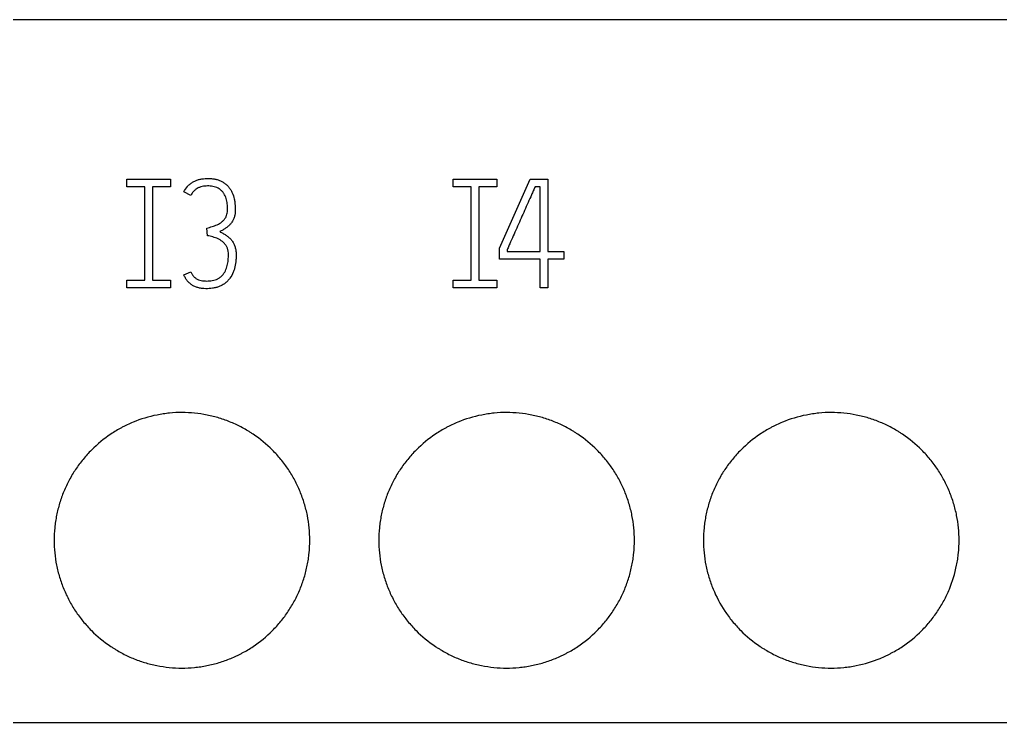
# Model space of a CAD drawing. Extents: x 0 to 420, y 0 to 297.
# Drawn here: x 124.38 to 139.72, y 223.28 to 234.28 of the extents above; entities that cross this region are included whole.
import ezdxf

# ---------------------------------------------------------------- set-up
doc = ezdxf.new("R2010")
doc.units = 0
doc.header["$LTSCALE"] = 23.1
doc.layers.add('10000_FRONT', color=7, linetype='CONTINUOUS')
doc.layers.add('10500_FRONT_LABELING', color=7, linetype='CONTINUOUS')

msp = doc.modelspace()

# ---------------------------------------------------------------- linework, layer by layer
at = {"layer": '10000_FRONT', "color": 7, "linetype": 'CONTINUOUS'}
for p, q in [((96.248, 234.284), (167.748, 234.284)), ((96.248, 223.284), (167.748, 223.284))]:
    msp.add_line(p, q, dxfattribs=at)
for points, knots in [([(128.918, 226.134), (128.918, 226.2), (128.915, 226.265), (128.902, 226.394), (128.893, 226.459), (128.868, 226.586), (128.852, 226.649), (128.824, 226.743), (128.813, 226.774), (128.791, 226.836), (128.779, 226.867), (128.742, 226.958), (128.686, 227.075), (128.62, 227.187), (128.566, 227.269), (128.547, 227.295), (128.508, 227.348), (128.488, 227.374), (128.425, 227.451), (128.381, 227.499), (128.243, 227.638), (128.143, 227.721), (128.02, 227.803), (128.006, 227.812), (127.978, 227.83), (127.964, 227.839), (127.922, 227.864), (127.893, 227.881), (127.806, 227.927), (127.747, 227.955), (127.627, 228.005), (127.565, 228.027), (127.471, 228.056), (127.44, 228.065), (127.376, 228.081), (127.343, 228.088), (127.246, 228.108), (127.116, 228.127), (126.986, 228.134), (126.855, 228.134), (126.789, 228.131), (126.691, 228.121), (126.658, 228.117), (126.593, 228.107), (126.431, 228.079), (126.274, 228.032), (126.123, 227.969), (126.093, 227.956), (126.048, 227.934), (126.033, 227.927), (126.003, 227.912), (125.93, 227.874), (125.86, 227.832), (125.697, 227.723), (125.596, 227.64), (125.48, 227.524), (125.457, 227.5), (125.413, 227.451), (125.392, 227.426), (125.33, 227.35), (125.291, 227.298), (125.219, 227.19), (125.185, 227.134), (125.139, 227.047), (125.124, 227.018), (125.096, 226.958), (125.083, 226.928), (125.045, 226.838), (125.002, 226.715), (124.97, 226.589), (124.951, 226.493), (124.945, 226.461), (124.935, 226.396), (124.931, 226.364), (124.922, 226.265), (124.918, 226.2), (124.918, 226.134)], [0, 0, 0, 0, 0.03125, 0.03125, 0.0625, 0.0625, 0.09375, 0.09375, 0.109375, 0.109375, 0.125, 0.125, 0.15625, 0.1875, 0.1875, 0.203125, 0.203125, 0.21875, 0.21875, 0.25, 0.25, 0.3125, 0.3125, 0.320312, 0.320312, 0.328125, 0.328125, 0.34375, 0.34375, 0.375, 0.375, 0.40625, 0.40625, 0.421875, 0.421875, 0.4375, 0.4375, 0.46875, 0.5, 0.5, 0.53125, 0.53125, 0.546875, 0.546875, 0.5625, 0.625, 0.625, 0.640625, 0.640625, 0.648438, 0.648438, 0.65625, 0.6875, 0.6875, 0.75, 0.75, 0.765625, 0.765625, 0.78125, 0.78125, 0.8125, 0.8125, 0.84375, 0.84375, 0.859375, 0.859375, 0.875, 0.875, 0.90625, 0.9375, 0.9375, 0.953125, 0.953125, 0.96875, 0.96875, 1, 1, 1, 1]), ([(133.998, 226.134), (133.998, 226.2), (133.995, 226.265), (133.982, 226.394), (133.973, 226.459), (133.948, 226.586), (133.932, 226.649), (133.904, 226.743), (133.893, 226.774), (133.871, 226.836), (133.859, 226.867), (133.822, 226.958), (133.766, 227.075), (133.7, 227.187), (133.646, 227.269), (133.627, 227.295), (133.588, 227.348), (133.568, 227.374), (133.505, 227.451), (133.461, 227.499), (133.323, 227.638), (133.223, 227.721), (133.1, 227.803), (133.086, 227.812), (133.058, 227.83), (133.044, 227.839), (133.002, 227.864), (132.973, 227.881), (132.886, 227.927), (132.827, 227.955), (132.707, 228.005), (132.645, 228.027), (132.551, 228.056), (132.52, 228.065), (132.456, 228.081), (132.423, 228.088), (132.326, 228.108), (132.196, 228.127), (132.066, 228.134), (131.935, 228.134), (131.869, 228.131), (131.771, 228.121), (131.738, 228.117), (131.673, 228.107), (131.511, 228.079), (131.354, 228.032), (131.203, 227.969), (131.173, 227.956), (131.128, 227.934), (131.113, 227.927), (131.083, 227.912), (131.01, 227.874), (130.94, 227.832), (130.777, 227.723), (130.676, 227.64), (130.56, 227.524), (130.537, 227.5), (130.493, 227.451), (130.472, 227.426), (130.41, 227.35), (130.371, 227.298), (130.299, 227.19), (130.265, 227.134), (130.219, 227.047), (130.204, 227.018), (130.176, 226.958), (130.163, 226.928), (130.125, 226.838), (130.082, 226.715), (130.05, 226.589), (130.031, 226.493), (130.025, 226.461), (130.015, 226.396), (130.011, 226.364), (130.002, 226.265), (129.998, 226.2), (129.998, 226.134)], [0, 0, 0, 0, 0.03125, 0.03125, 0.0625, 0.0625, 0.09375, 0.09375, 0.109375, 0.109375, 0.125, 0.125, 0.15625, 0.1875, 0.1875, 0.203125, 0.203125, 0.21875, 0.21875, 0.25, 0.25, 0.3125, 0.3125, 0.320312, 0.320312, 0.328125, 0.328125, 0.34375, 0.34375, 0.375, 0.375, 0.40625, 0.40625, 0.421875, 0.421875, 0.4375, 0.4375, 0.46875, 0.5, 0.5, 0.53125, 0.53125, 0.546875, 0.546875, 0.5625, 0.625, 0.625, 0.640625, 0.640625, 0.648438, 0.648438, 0.65625, 0.6875, 0.6875, 0.75, 0.75, 0.765625, 0.765625, 0.78125, 0.78125, 0.8125, 0.8125, 0.84375, 0.84375, 0.859375, 0.859375, 0.875, 0.875, 0.90625, 0.9375, 0.9375, 0.953125, 0.953125, 0.96875, 0.96875, 1, 1, 1, 1]), ([(139.078, 226.134), (139.078, 226.2), (139.075, 226.265), (139.062, 226.394), (139.053, 226.459), (139.028, 226.586), (139.012, 226.649), (138.984, 226.743), (138.973, 226.774), (138.951, 226.836), (138.939, 226.867), (138.902, 226.958), (138.846, 227.075), (138.78, 227.187), (138.726, 227.269), (138.707, 227.295), (138.668, 227.348), (138.648, 227.374), (138.585, 227.451), (138.541, 227.499), (138.403, 227.638), (138.303, 227.721), (138.18, 227.803), (138.166, 227.812), (138.138, 227.83), (138.124, 227.839), (138.082, 227.864), (138.053, 227.881), (137.966, 227.927), (137.907, 227.955), (137.787, 228.005), (137.725, 228.027), (137.631, 228.056), (137.6, 228.065), (137.536, 228.081), (137.503, 228.088), (137.406, 228.108), (137.276, 228.127), (137.146, 228.134), (137.015, 228.134), (136.949, 228.131), (136.851, 228.121), (136.818, 228.117), (136.753, 228.107), (136.591, 228.079), (136.434, 228.032), (136.283, 227.969), (136.253, 227.956), (136.208, 227.934), (136.193, 227.927), (136.163, 227.912), (136.09, 227.874), (136.02, 227.832), (135.857, 227.723), (135.756, 227.64), (135.64, 227.524), (135.617, 227.5), (135.573, 227.451), (135.552, 227.426), (135.49, 227.35), (135.451, 227.298), (135.379, 227.19), (135.345, 227.134), (135.299, 227.047), (135.284, 227.018), (135.256, 226.958), (135.243, 226.928), (135.205, 226.838), (135.162, 226.715), (135.13, 226.589), (135.111, 226.493), (135.105, 226.461), (135.095, 226.396), (135.091, 226.364), (135.082, 226.265), (135.078, 226.2), (135.078, 226.134)], [0, 0, 0, 0, 0.03125, 0.03125, 0.0625, 0.0625, 0.09375, 0.09375, 0.109375, 0.109375, 0.125, 0.125, 0.15625, 0.1875, 0.1875, 0.203125, 0.203125, 0.21875, 0.21875, 0.25, 0.25, 0.3125, 0.3125, 0.320312, 0.320312, 0.328125, 0.328125, 0.34375, 0.34375, 0.375, 0.375, 0.40625, 0.40625, 0.421875, 0.421875, 0.4375, 0.4375, 0.46875, 0.5, 0.5, 0.53125, 0.53125, 0.546875, 0.546875, 0.5625, 0.625, 0.625, 0.640625, 0.640625, 0.648438, 0.648438, 0.65625, 0.6875, 0.6875, 0.75, 0.75, 0.765625, 0.765625, 0.78125, 0.78125, 0.8125, 0.8125, 0.84375, 0.84375, 0.859375, 0.859375, 0.875, 0.875, 0.90625, 0.9375, 0.9375, 0.953125, 0.953125, 0.96875, 0.96875, 1, 1, 1, 1]), ([(124.918, 226.134), (124.918, 226.068), (124.922, 226.003), (124.934, 225.873), (124.944, 225.809), (124.969, 225.682), (124.985, 225.618), (125.013, 225.525), (125.023, 225.493), (125.046, 225.431), (125.057, 225.401), (125.095, 225.31), (125.15, 225.192), (125.217, 225.08), (125.271, 224.999), (125.29, 224.972), (125.329, 224.919), (125.349, 224.893), (125.412, 224.817), (125.456, 224.768), (125.594, 224.63), (125.694, 224.547), (125.817, 224.464), (125.831, 224.455), (125.859, 224.438), (125.873, 224.429), (125.915, 224.403), (125.944, 224.387), (126.031, 224.34), (126.09, 224.312), (126.21, 224.262), (126.272, 224.24), (126.366, 224.211), (126.397, 224.203), (126.461, 224.186), (126.494, 224.179), (126.591, 224.16), (126.721, 224.141), (126.851, 224.134), (126.982, 224.134), (127.047, 224.137), (127.146, 224.147), (127.179, 224.151), (127.244, 224.16), (127.277, 224.166), (127.373, 224.185), (127.437, 224.201), (127.562, 224.239), (127.623, 224.261), (127.714, 224.299), (127.744, 224.312), (127.789, 224.333), (127.804, 224.34), (127.833, 224.355), (127.906, 224.393), (127.977, 224.435), (128.139, 224.544), (128.24, 224.627), (128.357, 224.744), (128.38, 224.768), (128.424, 224.817), (128.445, 224.841), (128.507, 224.917), (128.546, 224.969), (128.618, 225.078), (128.652, 225.134), (128.698, 225.22), (128.713, 225.25), (128.741, 225.309), (128.754, 225.339), (128.792, 225.43), (128.835, 225.553), (128.867, 225.679), (128.886, 225.775), (128.892, 225.807), (128.901, 225.871), (128.905, 225.904), (128.915, 226.002), (128.918, 226.068), (128.918, 226.134)], [0, 0, 0, 0, 0.03125, 0.03125, 0.0625, 0.0625, 0.09375, 0.09375, 0.109375, 0.109375, 0.125, 0.125, 0.15625, 0.1875, 0.1875, 0.203125, 0.203125, 0.21875, 0.21875, 0.25, 0.25, 0.3125, 0.3125, 0.320312, 0.320312, 0.328125, 0.328125, 0.34375, 0.34375, 0.375, 0.375, 0.40625, 0.40625, 0.421875, 0.421875, 0.4375, 0.4375, 0.46875, 0.5, 0.5, 0.53125, 0.53125, 0.546875, 0.546875, 0.5625, 0.5625, 0.59375, 0.59375, 0.625, 0.625, 0.640625, 0.640625, 0.648438, 0.648438, 0.65625, 0.6875, 0.6875, 0.75, 0.75, 0.765625, 0.765625, 0.78125, 0.78125, 0.8125, 0.8125, 0.84375, 0.84375, 0.859375, 0.859375, 0.875, 0.875, 0.90625, 0.9375, 0.9375, 0.953125, 0.953125, 0.96875, 0.96875, 1, 1, 1, 1]), ([(129.998, 226.134), (129.998, 226.068), (130.002, 226.003), (130.014, 225.873), (130.024, 225.809), (130.049, 225.682), (130.065, 225.618), (130.093, 225.525), (130.103, 225.493), (130.126, 225.431), (130.137, 225.401), (130.175, 225.31), (130.23, 225.192), (130.297, 225.08), (130.351, 224.999), (130.37, 224.972), (130.409, 224.919), (130.429, 224.893), (130.492, 224.817), (130.536, 224.768), (130.674, 224.63), (130.774, 224.547), (130.897, 224.464), (130.911, 224.455), (130.939, 224.438), (130.953, 224.429), (130.995, 224.403), (131.024, 224.387), (131.111, 224.34), (131.17, 224.312), (131.29, 224.262), (131.352, 224.24), (131.446, 224.211), (131.477, 224.203), (131.541, 224.186), (131.574, 224.179), (131.671, 224.16), (131.801, 224.141), (131.931, 224.134), (132.062, 224.134), (132.127, 224.137), (132.226, 224.147), (132.259, 224.151), (132.324, 224.16), (132.357, 224.166), (132.453, 224.185), (132.517, 224.201), (132.642, 224.239), (132.703, 224.261), (132.794, 224.299), (132.824, 224.312), (132.869, 224.333), (132.884, 224.34), (132.913, 224.355), (132.986, 224.393), (133.057, 224.435), (133.219, 224.544), (133.32, 224.627), (133.437, 224.744), (133.46, 224.768), (133.504, 224.817), (133.525, 224.841), (133.587, 224.917), (133.626, 224.969), (133.698, 225.078), (133.732, 225.134), (133.778, 225.22), (133.793, 225.25), (133.821, 225.309), (133.834, 225.339), (133.872, 225.43), (133.915, 225.553), (133.947, 225.679), (133.966, 225.775), (133.972, 225.807), (133.981, 225.871), (133.985, 225.904), (133.995, 226.002), (133.998, 226.068), (133.998, 226.134)], [0, 0, 0, 0, 0.03125, 0.03125, 0.0625, 0.0625, 0.09375, 0.09375, 0.109375, 0.109375, 0.125, 0.125, 0.15625, 0.1875, 0.1875, 0.203125, 0.203125, 0.21875, 0.21875, 0.25, 0.25, 0.3125, 0.3125, 0.320312, 0.320312, 0.328125, 0.328125, 0.34375, 0.34375, 0.375, 0.375, 0.40625, 0.40625, 0.421875, 0.421875, 0.4375, 0.4375, 0.46875, 0.5, 0.5, 0.53125, 0.53125, 0.546875, 0.546875, 0.5625, 0.5625, 0.59375, 0.59375, 0.625, 0.625, 0.640625, 0.640625, 0.648438, 0.648438, 0.65625, 0.6875, 0.6875, 0.75, 0.75, 0.765625, 0.765625, 0.78125, 0.78125, 0.8125, 0.8125, 0.84375, 0.84375, 0.859375, 0.859375, 0.875, 0.875, 0.90625, 0.9375, 0.9375, 0.953125, 0.953125, 0.96875, 0.96875, 1, 1, 1, 1]), ([(135.078, 226.134), (135.078, 226.002), (135.091, 225.873), (135.129, 225.682), (135.145, 225.618), (135.173, 225.524), (135.184, 225.493), (135.206, 225.431), (135.217, 225.401), (135.28, 225.249), (135.341, 225.135), (135.431, 224.999), (135.45, 224.972), (135.489, 224.919), (135.509, 224.893), (135.572, 224.817), (135.616, 224.768), (135.754, 224.629), (135.855, 224.547), (135.977, 224.464), (135.991, 224.455), (136.019, 224.437), (136.033, 224.429), (136.076, 224.403), (136.104, 224.387), (136.191, 224.34), (136.25, 224.312), (136.371, 224.262), (136.432, 224.24), (136.526, 224.211), (136.558, 224.203), (136.622, 224.186), (136.654, 224.179), (136.816, 224.147), (136.946, 224.134), (137.142, 224.134), (137.208, 224.137), (137.306, 224.147), (137.339, 224.151), (137.405, 224.16), (137.437, 224.166), (137.598, 224.198), (137.723, 224.236), (137.874, 224.299), (137.904, 224.312), (137.949, 224.333), (137.964, 224.341), (137.994, 224.355), (138.008, 224.363), (138.081, 224.402), (138.137, 224.436), (138.3, 224.544), (138.401, 224.627), (138.517, 224.744), (138.54, 224.768), (138.584, 224.817), (138.648, 224.891), (138.706, 224.97), (138.778, 225.078), (138.812, 225.134), (138.858, 225.22), (138.873, 225.25), (138.901, 225.309), (138.914, 225.339), (138.977, 225.491), (139.014, 225.615), (139.046, 225.775), (139.052, 225.807), (139.061, 225.871), (139.065, 225.904), (139.075, 226.002), (139.078, 226.068), (139.078, 226.134)], [0, 0, 0, 0, 0.0625, 0.0625, 0.09375, 0.09375, 0.109375, 0.109375, 0.125, 0.125, 0.1875, 0.1875, 0.203125, 0.203125, 0.21875, 0.21875, 0.25, 0.25, 0.3125, 0.3125, 0.320312, 0.320312, 0.328125, 0.328125, 0.34375, 0.34375, 0.375, 0.375, 0.40625, 0.40625, 0.421875, 0.421875, 0.4375, 0.4375, 0.5, 0.5, 0.53125, 0.53125, 0.546875, 0.546875, 0.5625, 0.5625, 0.625, 0.625, 0.640625, 0.640625, 0.648438, 0.648438, 0.65625, 0.65625, 0.6875, 0.6875, 0.75, 0.75, 0.765625, 0.765625, 0.78125, 0.8125, 0.8125, 0.84375, 0.84375, 0.859375, 0.859375, 0.875, 0.875, 0.9375, 0.9375, 0.953125, 0.953125, 0.96875, 0.96875, 1, 1, 1, 1])]:
    msp.add_open_spline(points, degree=3, knots=knots, dxfattribs=at)
at = {"layer": '10500_FRONT_LABELING', "color": 7, "linetype": 'CONTINUOUS'}
for p, q in [((126.058, 231.664), (126.058, 231.784)), ((126.058, 231.784), (126.738, 231.784)), ((126.738, 231.784), (126.738, 231.664)), ((131.164, 231.664), (131.164, 231.784)), ((131.164, 231.784), (131.844, 231.784)), ((131.844, 231.784), (131.844, 231.664)), ((131.888, 230.709), (132.365, 231.784)), ((132.365, 231.784), (132.645, 231.784)), ((132.645, 231.784), (132.645, 230.652)), ((126.338, 231.664), (126.058, 231.664)), ((126.338, 230.204), (126.338, 231.664)), ((126.458, 231.664), (126.458, 230.204)), ((126.738, 231.664), (126.458, 231.664)), ((127.057, 231.532), (126.948, 231.586)), ((131.444, 231.664), (131.164, 231.664)), ((131.444, 230.204), (131.444, 231.664)), ((131.564, 231.664), (131.564, 230.204)), ((131.844, 231.664), (131.564, 231.664)), ((132.525, 231.666), (132.443, 231.666)), ((132.525, 230.652), (132.525, 231.666)), ((127.316, 230.902), (127.309, 231.02)), ((131.888, 230.534), (131.888, 230.709)), ((132.006, 230.683), (132.006, 230.652)), ((132.525, 230.534), (131.888, 230.534)), ((132.006, 230.652), (132.525, 230.652)), ((132.525, 230.084), (132.525, 230.534)), ((132.645, 230.652), (132.895, 230.652)), ((132.645, 230.534), (132.645, 230.084)), ((132.895, 230.534), (132.645, 230.534)), ((132.895, 230.652), (132.895, 230.534)), ((126.058, 230.084), (126.058, 230.204)), ((126.058, 230.204), (126.338, 230.204)), ((126.458, 230.204), (126.738, 230.204)), ((126.738, 230.204), (126.738, 230.084)), ((126.948, 230.287), (127.057, 230.336)), ((131.164, 230.084), (131.164, 230.204)), ((131.164, 230.204), (131.444, 230.204)), ((131.564, 230.204), (131.844, 230.204)), ((131.844, 230.204), (131.844, 230.084)), ((126.738, 230.084), (126.058, 230.084)), ((131.844, 230.084), (131.164, 230.084)), ((132.645, 230.084), (132.525, 230.084))]:
    msp.add_line(p, q, dxfattribs=at)
for points, knots in [([(126.948, 231.586), (126.962, 231.617), (126.981, 231.646), (127.01, 231.678), (127.016, 231.684), (127.029, 231.696), (127.035, 231.702), (127.055, 231.718), (127.069, 231.728), (127.091, 231.742), (127.099, 231.746), (127.114, 231.754), (127.122, 231.758), (127.145, 231.768), (127.161, 231.774), (127.186, 231.781), (127.194, 231.784), (127.211, 231.787), (127.22, 231.789), (127.245, 231.793), (127.263, 231.795), (127.297, 231.798), (127.314, 231.798), (127.348, 231.798), (127.365, 231.797), (127.4, 231.794), (127.417, 231.791), (127.451, 231.785), (127.467, 231.78), (127.5, 231.77), (127.516, 231.764), (127.547, 231.749), (127.562, 231.74), (127.59, 231.721), (127.604, 231.71), (127.623, 231.693), (127.629, 231.687), (127.64, 231.674), (127.646, 231.668), (127.662, 231.648), (127.672, 231.634), (127.69, 231.605), (127.698, 231.589), (127.719, 231.542), (127.729, 231.51), (127.74, 231.46), (127.743, 231.443), (127.748, 231.409), (127.749, 231.392), (127.752, 231.358), (127.752, 231.341), (127.753, 231.307), (127.752, 231.29), (127.75, 231.256), (127.748, 231.239), (127.741, 231.205), (127.736, 231.189), (127.724, 231.157), (127.716, 231.142), (127.703, 231.119), (127.699, 231.112), (127.689, 231.098), (127.683, 231.091), (127.667, 231.072), (127.655, 231.06), (127.636, 231.043), (127.629, 231.037), (127.615, 231.027), (127.608, 231.022), (127.587, 231.007), (127.572, 230.999), (127.542, 230.981), (127.527, 230.973), (127.512, 230.966)], [0, 0, 0, 0, 0.0625, 0.0625, 0.078125, 0.078125, 0.09375, 0.09375, 0.125, 0.125, 0.140625, 0.140625, 0.15625, 0.15625, 0.1875, 0.1875, 0.203125, 0.203125, 0.21875, 0.21875, 0.25, 0.25, 0.28125, 0.28125, 0.3125, 0.3125, 0.34375, 0.34375, 0.375, 0.375, 0.40625, 0.40625, 0.4375, 0.4375, 0.46875, 0.46875, 0.484375, 0.484375, 0.5, 0.5, 0.53125, 0.53125, 0.5625, 0.5625, 0.625, 0.625, 0.65625, 0.65625, 0.6875, 0.6875, 0.71875, 0.71875, 0.75, 0.75, 0.78125, 0.78125, 0.8125, 0.8125, 0.84375, 0.84375, 0.859375, 0.859375, 0.875, 0.875, 0.90625, 0.90625, 0.921875, 0.921875, 0.9375, 0.9375, 0.96875, 0.96875, 1, 1, 1, 1]), ([(127.309, 231.02), (127.336, 231.028), (127.363, 231.036), (127.417, 231.053), (127.443, 231.061), (127.482, 231.079), (127.494, 231.085), (127.519, 231.1), (127.53, 231.108), (127.547, 231.121), (127.552, 231.125), (127.562, 231.135), (127.567, 231.14), (127.581, 231.156), (127.59, 231.167), (127.601, 231.184), (127.605, 231.19), (127.611, 231.203), (127.614, 231.209), (127.621, 231.229), (127.625, 231.243), (127.63, 231.27), (127.631, 231.284), (127.632, 231.312), (127.632, 231.326), (127.632, 231.368), (127.63, 231.396), (127.623, 231.437), (127.621, 231.451), (127.613, 231.478), (127.609, 231.491), (127.599, 231.518), (127.593, 231.53), (127.579, 231.555), (127.571, 231.567), (127.554, 231.589), (127.545, 231.6), (127.524, 231.619), (127.513, 231.628), (127.478, 231.652), (127.451, 231.662), (127.396, 231.676), (127.368, 231.679), (127.325, 231.68), (127.311, 231.68), (127.283, 231.678), (127.269, 231.677), (127.241, 231.672), (127.227, 231.669), (127.207, 231.663), (127.2, 231.661), (127.187, 231.656), (127.18, 231.653), (127.161, 231.644), (127.149, 231.637), (127.126, 231.62), (127.115, 231.611), (127.095, 231.591), (127.086, 231.58), (127.07, 231.557), (127.063, 231.544), (127.057, 231.532)], [0, 0, 0, 0, 0.0625, 0.0625, 0.125, 0.125, 0.15625, 0.15625, 0.1875, 0.1875, 0.203125, 0.203125, 0.21875, 0.21875, 0.25, 0.25, 0.265625, 0.265625, 0.28125, 0.28125, 0.3125, 0.3125, 0.34375, 0.34375, 0.375, 0.375, 0.4375, 0.4375, 0.46875, 0.46875, 0.5, 0.5, 0.53125, 0.53125, 0.5625, 0.5625, 0.59375, 0.59375, 0.625, 0.625, 0.6875, 0.6875, 0.75, 0.75, 0.78125, 0.78125, 0.8125, 0.8125, 0.84375, 0.84375, 0.859375, 0.859375, 0.875, 0.875, 0.90625, 0.90625, 0.9375, 0.9375, 0.96875, 0.96875, 1, 1, 1, 1]), ([(132.443, 231.666), (132.434, 231.645), (132.425, 231.625), (132.407, 231.584), (132.398, 231.563), (132.371, 231.502), (132.353, 231.461), (132.316, 231.379), (132.298, 231.338), (132.262, 231.256), (132.244, 231.215), (132.207, 231.133), (132.189, 231.092), (132.153, 231.01), (132.134, 230.969), (132.098, 230.887), (132.08, 230.846), (132.052, 230.785), (132.043, 230.764), (132.03, 230.734), (132.025, 230.724), (132.016, 230.703), (132.011, 230.693), (132.006, 230.683)], [0, 0, 0, 0, 0.0625, 0.0625, 0.125, 0.125, 0.25, 0.25, 0.375, 0.375, 0.5, 0.5, 0.625, 0.625, 0.75, 0.75, 0.875, 0.875, 0.9375, 0.9375, 0.96875, 0.96875, 1, 1, 1, 1]), ([(127.512, 230.966), (127.528, 230.957), (127.544, 230.949), (127.575, 230.931), (127.59, 230.921), (127.62, 230.901), (127.635, 230.891), (127.663, 230.868), (127.676, 230.855), (127.699, 230.828), (127.709, 230.813), (127.728, 230.782), (127.735, 230.766), (127.748, 230.732), (127.753, 230.715), (127.761, 230.68), (127.764, 230.662), (127.766, 230.627), (127.767, 230.609), (127.767, 230.573), (127.766, 230.555), (127.764, 230.52), (127.762, 230.502), (127.757, 230.467), (127.754, 230.449), (127.747, 230.414), (127.743, 230.397), (127.736, 230.371), (127.733, 230.363), (127.727, 230.346), (127.724, 230.337), (127.707, 230.296), (127.69, 230.264), (127.658, 230.221), (127.647, 230.207), (127.622, 230.181), (127.608, 230.169), (127.58, 230.148), (127.565, 230.138), (127.534, 230.12), (127.517, 230.112), (127.484, 230.099), (127.467, 230.094), (127.441, 230.087), (127.432, 230.085), (127.414, 230.081), (127.405, 230.08), (127.361, 230.073), (127.325, 230.071), (127.272, 230.073), (127.254, 230.074), (127.227, 230.077), (127.218, 230.078), (127.2, 230.081), (127.191, 230.083), (127.165, 230.089), (127.148, 230.095), (127.123, 230.105), (127.115, 230.108), (127.099, 230.116), (127.091, 230.12), (127.068, 230.134), (127.053, 230.144), (127.033, 230.162), (127.026, 230.168), (127.014, 230.181), (127.008, 230.187), (126.991, 230.209), (126.982, 230.224), (126.964, 230.254), (126.956, 230.27), (126.948, 230.287)], [0, 0, 0, 0, 0.03125, 0.03125, 0.0625, 0.0625, 0.09375, 0.09375, 0.125, 0.125, 0.15625, 0.15625, 0.1875, 0.1875, 0.21875, 0.21875, 0.25, 0.25, 0.28125, 0.28125, 0.3125, 0.3125, 0.34375, 0.34375, 0.375, 0.375, 0.40625, 0.40625, 0.421875, 0.421875, 0.4375, 0.4375, 0.5, 0.5, 0.53125, 0.53125, 0.5625, 0.5625, 0.59375, 0.59375, 0.625, 0.625, 0.65625, 0.65625, 0.671875, 0.671875, 0.6875, 0.6875, 0.75, 0.75, 0.78125, 0.78125, 0.796875, 0.796875, 0.8125, 0.8125, 0.84375, 0.84375, 0.859375, 0.859375, 0.875, 0.875, 0.90625, 0.90625, 0.921875, 0.921875, 0.9375, 0.9375, 0.96875, 0.96875, 1, 1, 1, 1]), ([(127.057, 230.336), (127.063, 230.323), (127.069, 230.31), (127.085, 230.285), (127.094, 230.273), (127.109, 230.257), (127.114, 230.252), (127.125, 230.242), (127.131, 230.238), (127.143, 230.229), (127.149, 230.225), (127.162, 230.219), (127.169, 230.215), (127.19, 230.207), (127.204, 230.203), (127.233, 230.197), (127.247, 230.195), (127.277, 230.193), (127.292, 230.192), (127.321, 230.192), (127.335, 230.193), (127.365, 230.195), (127.379, 230.197), (127.408, 230.203), (127.423, 230.206), (127.451, 230.215), (127.465, 230.221), (127.484, 230.231), (127.491, 230.234), (127.504, 230.242), (127.51, 230.246), (127.528, 230.259), (127.539, 230.269), (127.554, 230.285), (127.559, 230.29), (127.568, 230.302), (127.572, 230.308), (127.593, 230.338), (127.605, 230.365), (127.62, 230.407), (127.624, 230.421), (127.63, 230.449), (127.633, 230.464), (127.641, 230.507), (127.644, 230.536), (127.646, 230.579), (127.647, 230.594), (127.646, 230.624), (127.645, 230.638), (127.642, 230.66), (127.641, 230.667), (127.637, 230.681), (127.635, 230.688), (127.628, 230.709), (127.622, 230.723), (127.607, 230.748), (127.599, 230.76), (127.58, 230.783), (127.57, 230.793), (127.553, 230.808), (127.548, 230.813), (127.536, 230.821), (127.53, 230.826), (127.511, 230.838), (127.498, 230.845), (127.472, 230.858), (127.459, 230.864), (127.431, 230.874), (127.417, 230.878), (127.374, 230.89), (127.345, 230.897), (127.316, 230.902)], [0, 0, 0, 0, 0.03125, 0.03125, 0.0625, 0.0625, 0.078125, 0.078125, 0.09375, 0.09375, 0.109375, 0.109375, 0.125, 0.125, 0.15625, 0.15625, 0.1875, 0.1875, 0.21875, 0.21875, 0.25, 0.25, 0.28125, 0.28125, 0.3125, 0.3125, 0.34375, 0.34375, 0.359375, 0.359375, 0.375, 0.375, 0.40625, 0.40625, 0.421875, 0.421875, 0.4375, 0.4375, 0.5, 0.5, 0.53125, 0.53125, 0.5625, 0.5625, 0.625, 0.625, 0.65625, 0.65625, 0.6875, 0.6875, 0.703125, 0.703125, 0.71875, 0.71875, 0.75, 0.75, 0.78125, 0.78125, 0.8125, 0.8125, 0.828125, 0.828125, 0.84375, 0.84375, 0.875, 0.875, 0.90625, 0.90625, 0.9375, 0.9375, 1, 1, 1, 1])]:
    msp.add_open_spline(points, degree=3, knots=knots, dxfattribs=at)

doc.saveas('drawing.dxf')
